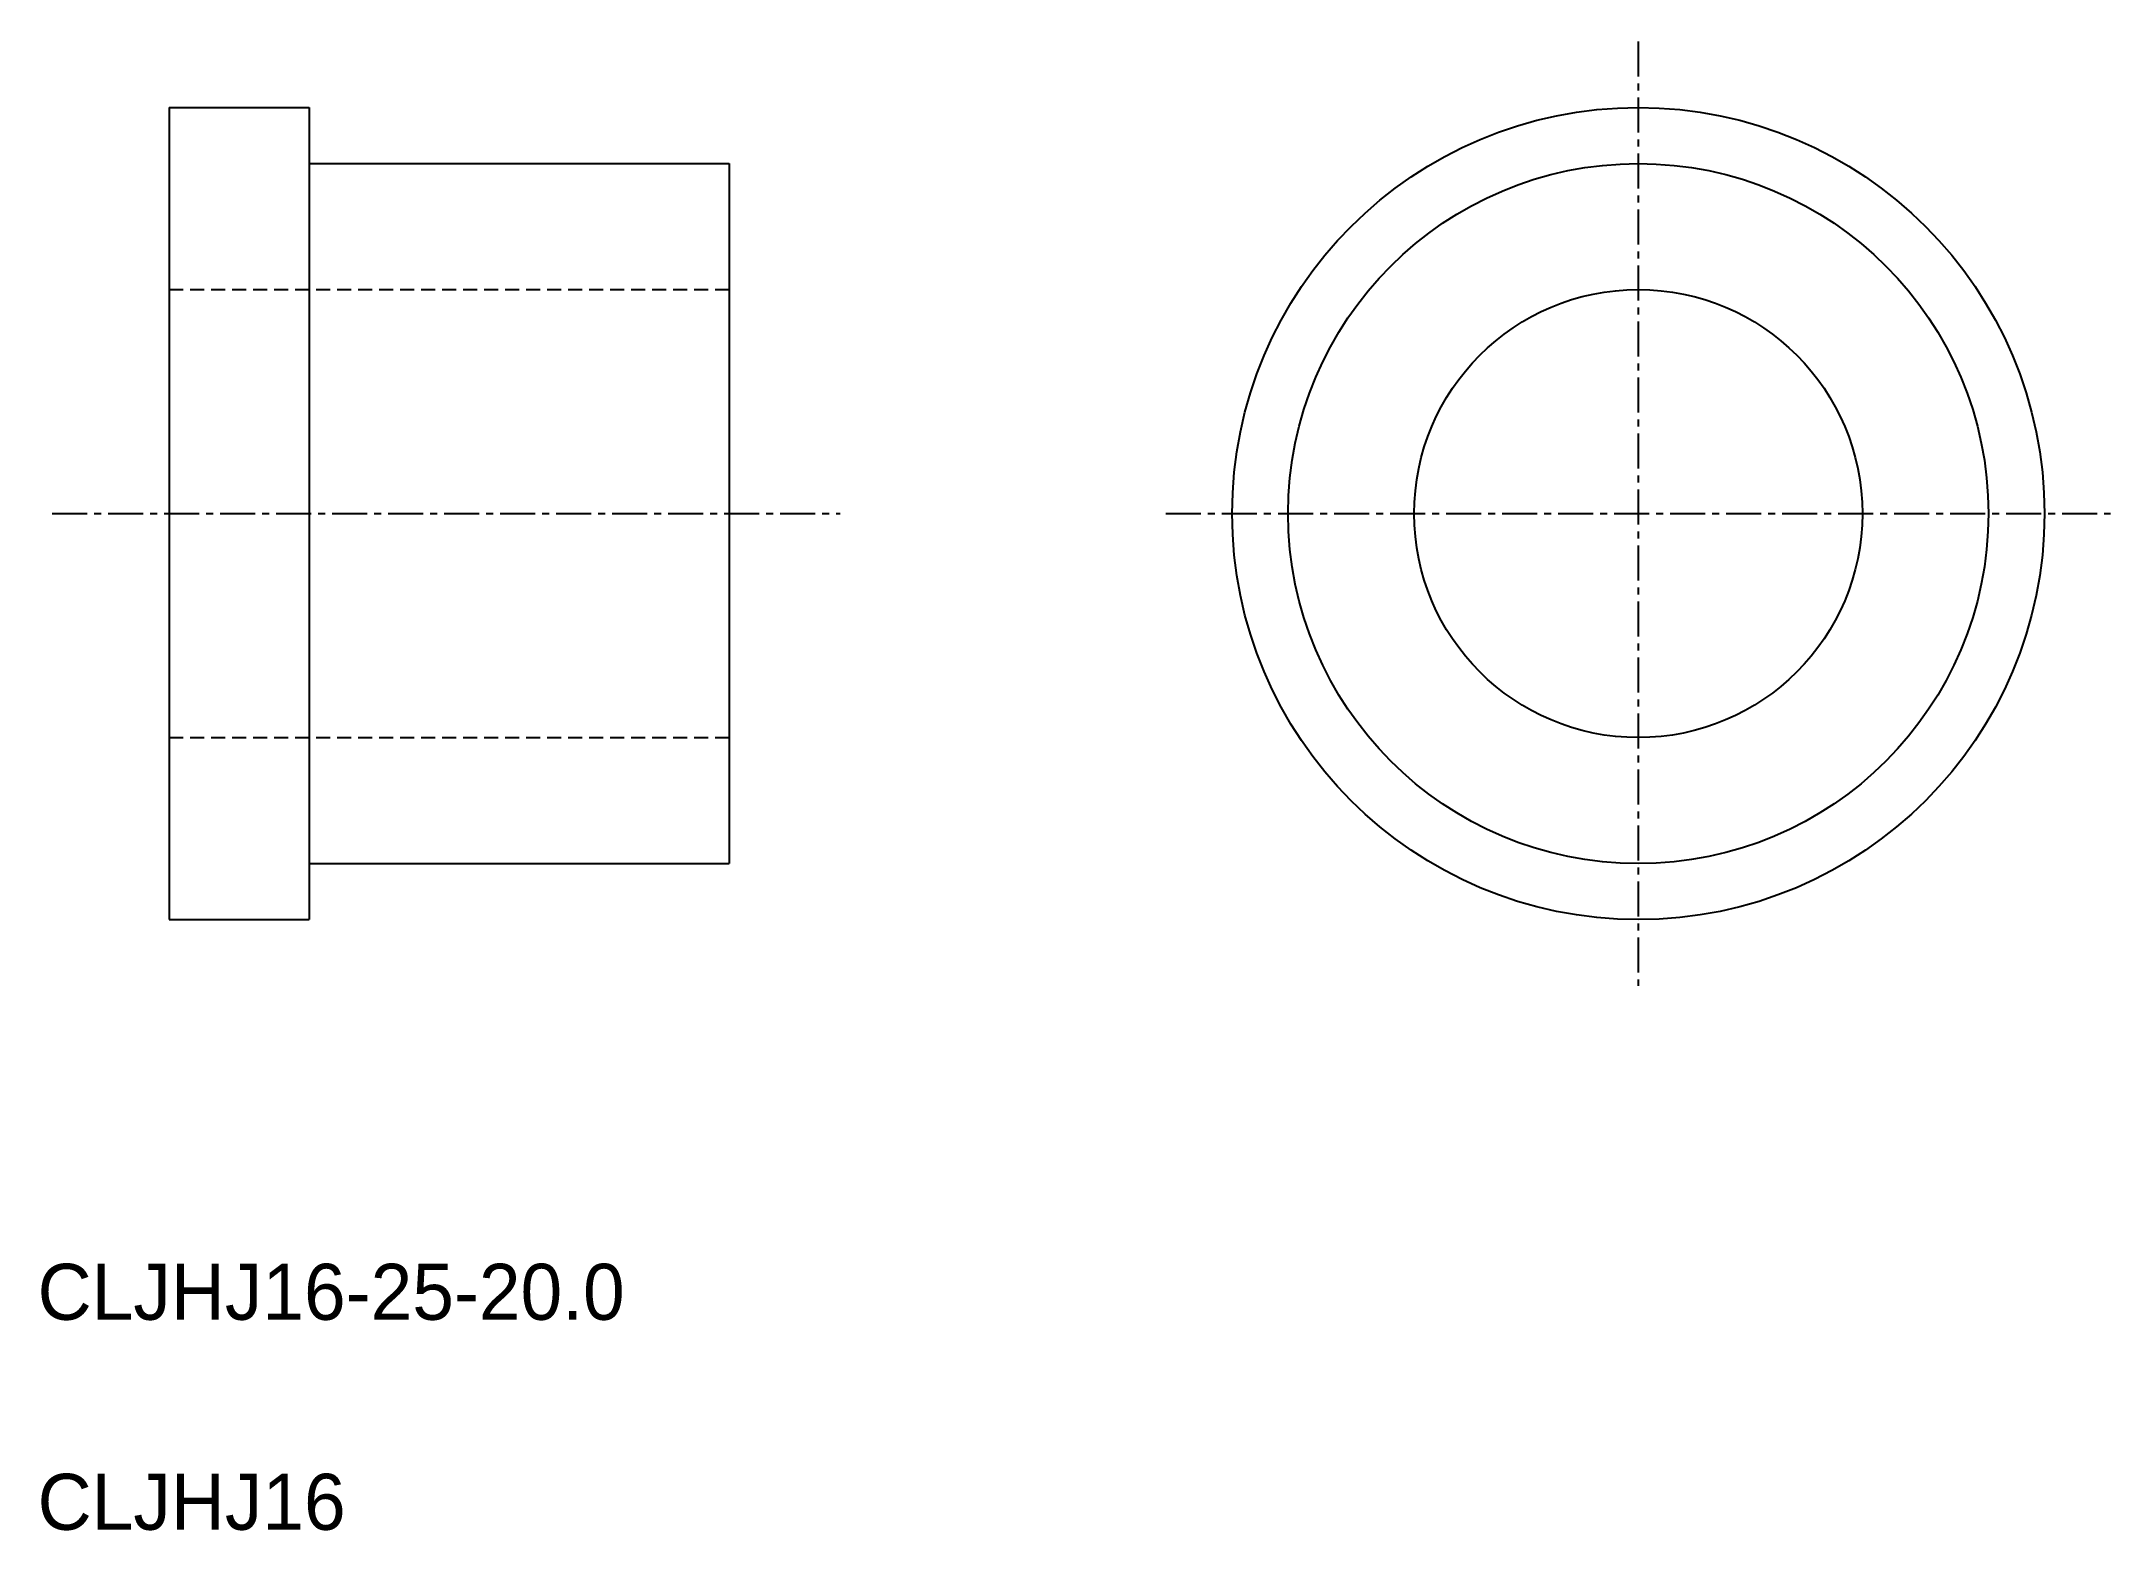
# Model space of a CAD drawing. Extents: x 25.4 to 99.3, y 2.1 to 55.3.
import ezdxf

# ---------------------------------------------------------------- set-up
doc = ezdxf.new("R2010")
doc.units = 0
doc.linetypes.add('CENTER', pattern=[2, 1.25, -0.25, 0.25, -0.25])
doc.linetypes.add('DASHED', pattern=[0.75, 0.5, -0.25])
doc.layers.get('0').update_dxf_attribs({"linetype": 'CONTINUOUS'})
doc.layers.add('CENTER', color=1, linetype='CENTER')

msp = doc.modelspace()

# ---------------------------------------------------------------- linework, layer by layer
at = {"color": 7, "linetype": 'CONTINUOUS'}
for p, q in [((29.955, 52.911), (29.955, 23.911)), ((29.955, 52.911), (34.955, 52.911)), ((34.955, 52.911), (34.955, 23.911)), ((34.955, 50.911), (49.955, 50.911)), ((36.205, 50.911), (36.205, 50.911)), ((37.455, 50.911), (37.455, 50.911)), ((49.955, 50.911), (49.955, 25.911)), ((34.955, 25.911), (49.955, 25.911)), ((29.955, 23.911), (34.955, 23.911))]:
    msp.add_line(p, q, dxfattribs=at)
at = {"color": 3, "linetype": 'DASHED'}
for p, q in [((29.955, 46.411), (49.955, 46.411)), ((29.955, 30.411), (49.955, 30.411))]:
    msp.add_line(p, q, dxfattribs=at)
at = {"color": 7, "linetype": 'CONTINUOUS'}
for radius in [14.5, 12.5, 8]:
    msp.add_circle((82.409, 38.411), radius, dxfattribs=at)
at = {"layer": 'CENTER', "color": 1, "linetype": 'CENTER'}
for p, q in [((82.409, 55.274), (82.409, 21.549)), ((25.777, 38.411), (53.913, 38.411)), ((65.546, 38.411), (99.272, 38.411))]:
    msp.add_line(p, q, dxfattribs=at)

# ---------------------------------------------------------------- texts
at = {"color": 7, "linetype": 'CONTINUOUS'}
for s, p in [('CLJHJ16-25-20.0', (25.261, 9.619)), ('CLJHJ16', (25.261, 2.119))]:
    msp.add_text(s, height=2, dxfattribs=at).set_placement(p)

doc.saveas('drawing.dxf')
